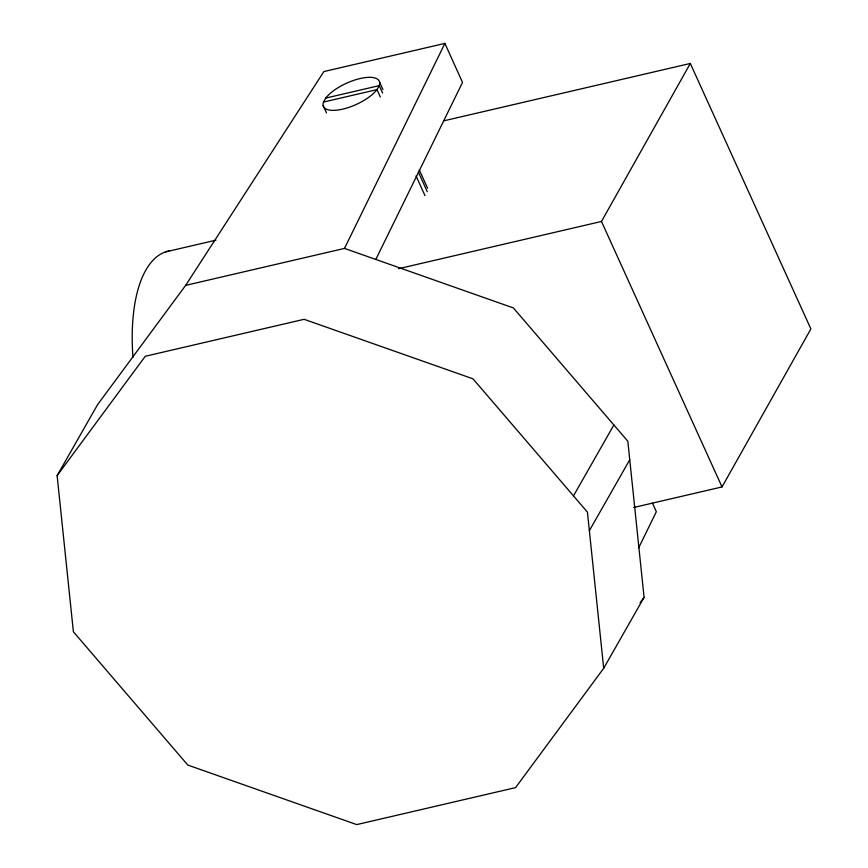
<?xml version="1.0" encoding="UTF-8"?>
<svg xmlns="http://www.w3.org/2000/svg" width="868" height="868" viewBox="0 0 868 868"><rect width="100%" height="100%" fill="white"/><g stroke="black" fill="none" stroke-linecap="round" stroke-linejoin="round"><path stroke-width="1.3" d="M344.498 248.411L444.893 43.4L323.873 71.567L185.643 285.377L97.52 404.738L57.125 475.631L73.389 631.774L187.813 765.066L356.715 824.6L515.559 787.634L603.694 668.273L644.078 597.379L627.824 441.237L513.4 307.945L344.498 248.411L185.643 285.377M375.779 259.532L462.514 82.427L444.893 43.4M638.522 548.12L656.349 511.719L652.497 503.19M398.412 268.733L601.47 221.47L690.31 63.462L810.875 328.929L722.024 486.937L633.683 507.498M325.771 98.073L379.24 85.628L376.983 89.621A30.63 11.675 -24.4 0 1 342.73 109.129A30.63 11.675 -24.4 0 1 323.514 102.066L325.771 98.073A30.63 11.675 -24.4 0 1 360.025 78.565A30.63 11.675 -24.4 0 1 379.24 85.628L382.593 93.028M573.477 495.878L613.871 424.984M589.361 530.673L629.756 459.78M57.125 475.631L145.26 356.281L304.104 319.305L473.006 378.839L587.43 512.131L603.694 668.273M640.074 602.804L644.078 597.379M323.514 102.066L376.983 89.621L380.336 97.01M443.743 120.847L690.31 63.462M165.397 251.937L215.958 240.176M601.47 221.47L722.024 486.937M379.598 82.2L382.951 89.599M419.233 169.727L427.599 188.215M418.311 171.918L427.24 191.644M416.054 175.911L424.984 195.636M323.156 105.495L326.498 112.883M132.967 357.421A145.401 62.225 76.9 0 1 169 250.939"/></g></svg>
